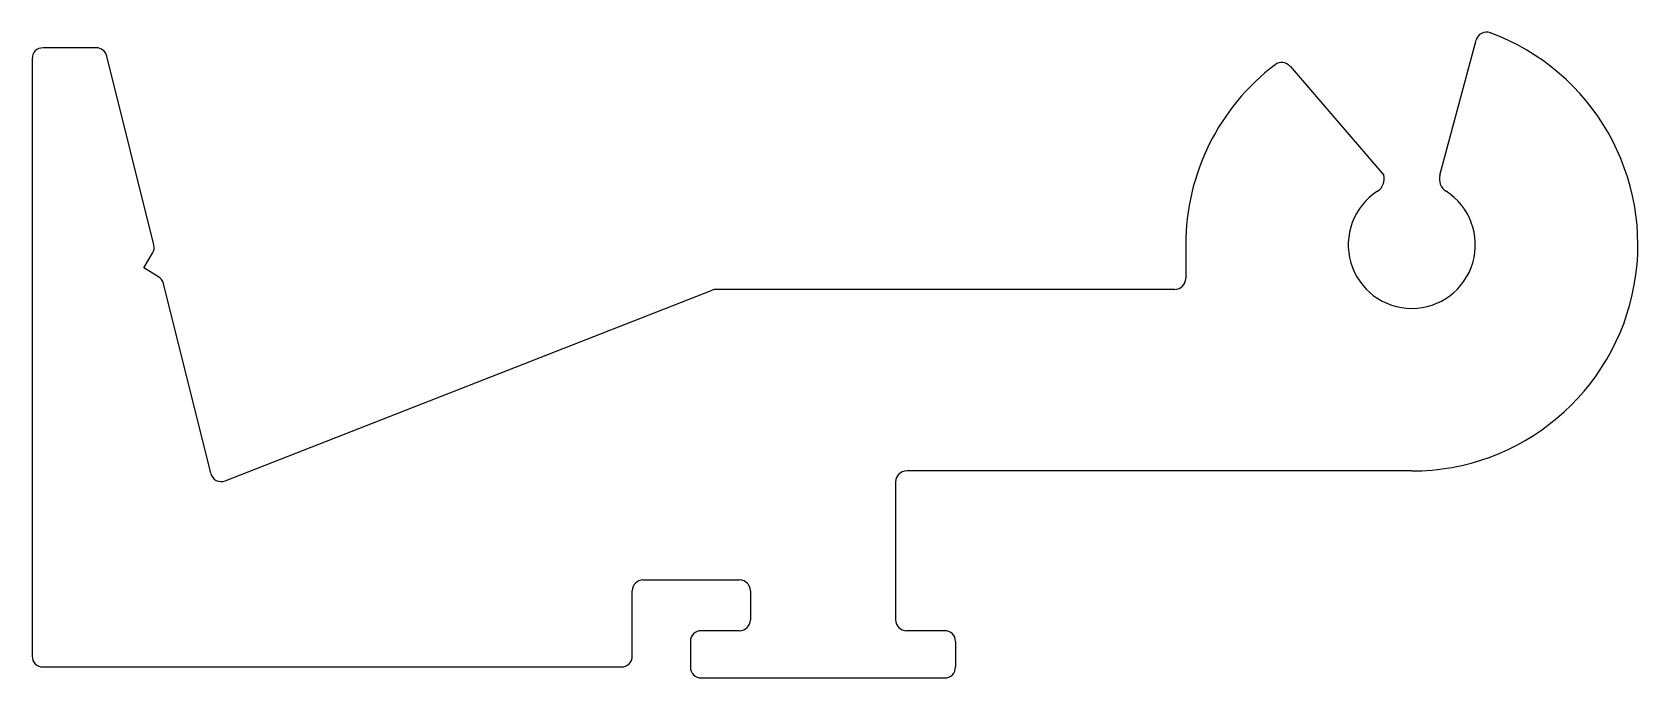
# Model space of a CAD drawing. Extents: x 56.2 to 100.5, y 15.9 to 33.7.
import ezdxf

# ---------------------------------------------------------------- set-up
doc = ezdxf.new("R2010")
doc.units = 0
doc.layers.get('0').update_dxf_attribs({"linetype": 'CONTINUOUS'})

msp = doc.modelspace()

# ---------------------------------------------------------------- linework, layer by layer
at = {"color": 0}
for p, q in [((58.005, 33.228), (56.54, 33.228)), ((94.999, 29.718), (95.996, 33.437)), ((56.24, 32.928), (56.24, 16.481)), ((59.591, 27.799), (58.296, 33.001)), ((90.874, 32.719), (93.456, 29.718)), ((59.314, 27.167), (59.557, 27.572)), ((88.002, 27.803), (88.002, 26.878)), ((59.718, 26.924), (59.314, 27.167)), ((61.156, 21.513), (59.855, 26.739)), ((61.556, 21.306), (74.963, 26.558)), ((87.702, 26.578), (75.073, 26.578)), ((80.016, 21.278), (80.016, 17.481)), ((94.227, 21.578), (80.316, 21.578)), ((73.065, 18.581), (75.716, 18.581)), ((72.765, 16.481), (72.765, 18.281)), ((76.016, 18.281), (76.016, 17.481)), ((74.365, 16.881), (74.365, 16.181)), ((75.716, 17.181), (74.665, 17.181)), ((81.365, 17.181), (80.316, 17.181)), ((81.665, 16.881), (81.665, 16.181)), ((56.54, 16.181), (72.465, 16.181)), ((74.665, 15.881), (81.365, 15.881))]:
    msp.add_line(p, q, dxfattribs=at)
for centre, radius, start, end in [((94.227, 27.803), 6.225, 270, 69.6737), ((96.286, 33.359), 0.3, 69.6737, 165), ((56.54, 32.928), 0.3, 90, 180), ((58.005, 32.928), 0.3, 13.9779, 90), ((94.227, 27.803), 6.225, 127.1876, 180), ((90.646, 32.524), 0.3, 40.7068, 127.1876), ((93.069, 29.615), 0.4, 302.5973, 15), ((95.386, 29.615), 0.4, 165, 237.4027), ((94.227, 27.803), 1.75, 122.5973, 57.4027), ((59.3, 27.726), 0.3, 329, 13.9779), ((59.564, 26.667), 0.3, 13.9779, 59), ((75.073, 26.278), 0.3, 90, 111.3917), ((87.702, 26.878), 0.3, 270, 0), ((61.447, 21.585), 0.3, 193.9779, 291.3917), ((80.316, 21.278), 0.3, 90, 180), ((73.065, 18.281), 0.3, 90, 180), ((75.716, 18.281), 0.3, 0, 90), ((75.716, 17.481), 0.3, 270, 0), ((80.316, 17.481), 0.3, 180, 270), ((74.665, 16.881), 0.3, 90, 180), ((81.365, 16.881), 0.3, 0, 90), ((56.54, 16.481), 0.3, 180, 270), ((72.465, 16.481), 0.3, 270, 0), ((74.665, 16.181), 0.3, 180, 270), ((81.365, 16.181), 0.3, 270, 0)]:
    msp.add_arc(centre, radius, start, end, dxfattribs=at)

doc.saveas('drawing.dxf')
